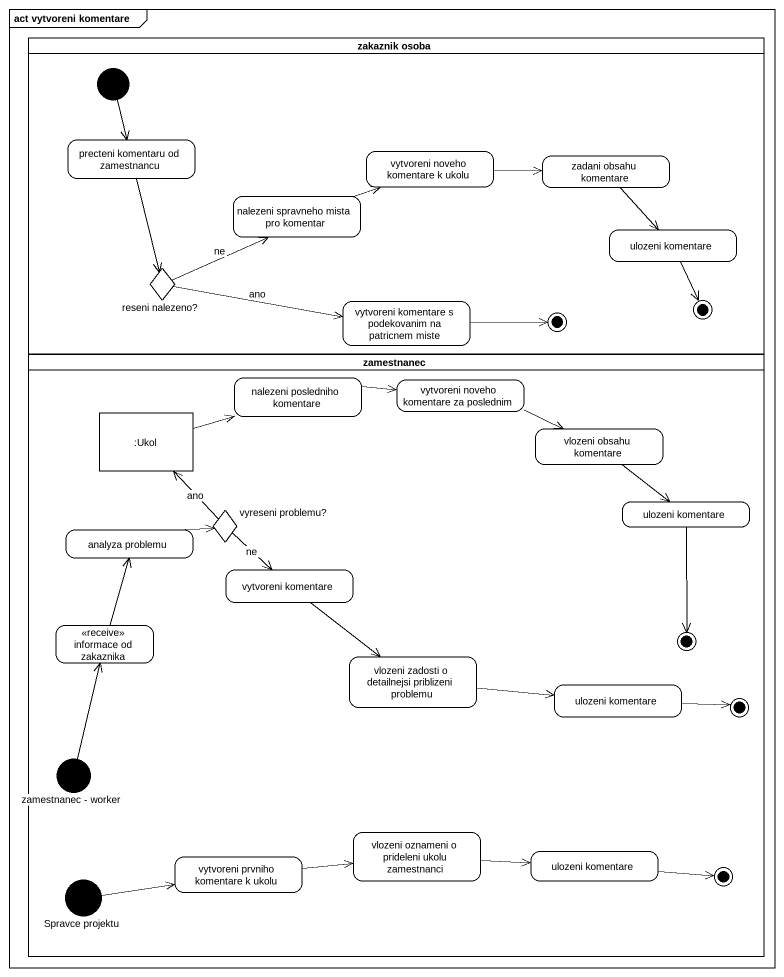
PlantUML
@startuml
mainframe act vytvoreni komentare
hide empty description
state "zakaznik osoba" as zakaznik_osoba <<partition>> {
  state "precteni komentaru od zamestnancu" as precteni_komentaru_od
  state "vytvoreni noveho komentare k ukolu" as vytvoreni_noveho_komentare
  state "zadani obsahu komentare" as zadani_obsahu_komentare
  state "nalezeni spravneho mista pro komentar" as nalezeni_spravneho_mista
  state "ulozeni komentare" as ulozeni_komentare
  state "reseni nalezeno?" as reseni_nalezeno <<choice>>
  state "vytvoreni komentare s podekovanim na patricnem miste" as vytvoreni_komentare_s
  state final1 <<end>>
  state final2 <<end>>
  [*] --> precteni_komentaru_od
}
state zamestnanec <<partition>> {
  state "nalezeni posledniho komentare" as nalezeni_posledniho
  state "vytvoreni noveho komentare za poslednim" as vytvoreni_noveho_komentare_2
  state ":Ukol" as Ukol <<object>>
  state "vlozeni obsahu komentare" as vlozeni_obsahu_komentare
  state "vyreseni problemu?" as vyreseni_problemu <<choice>>
  state "ulozeni komentare" as ulozeni_komentare_2
  state "analyza problemu" as analyza_problemu
  state "vytvoreni komentare" as vytvoreni_komentare
  state "informace od zakaznika" as informace_od_zakaznika <<receive>>
  state final3 <<end>>
  state "vlozeni zadosti o detailnejsi priblizeni problemu" as vlozeni_zadosti_o
  state "ulozeni komentare" as ulozeni_komentare_3
  state final4 <<end>>
  state "zamestnanec - worker" as zamestnanec_worker <<start>>
  state "vytvoreni prvniho komentare k ukolu" as vytvoreni_prvniho_komentare
  state "vlozeni oznameni o prideleni ukolu zamestnanci" as vlozeni_oznameni_o
  state "ulozeni komentare" as ulozeni_komentare_4
  state final5 <<end>>
  state "Spravce projektu" as Spravce_projektu <<start>>
}
precteni_komentaru_od --> reseni_nalezeno
vytvoreni_noveho_komentare -right-> zadani_obsahu_komentare
zadani_obsahu_komentare --> ulozeni_komentare
nalezeni_spravneho_mista -right-> vytvoreni_noveho_komentare
ulozeni_komentare --> final2
reseni_nalezeno -right-> nalezeni_spravneho_mista : ne
reseni_nalezeno -right-> vytvoreni_komentare_s : ano
vytvoreni_komentare_s -right-> final1
nalezeni_posledniho -right-> vytvoreni_noveho_komentare_2
vytvoreni_noveho_komentare_2 -right-> vlozeni_obsahu_komentare
Ukol -right-> nalezeni_posledniho
vlozeni_obsahu_komentare --> ulozeni_komentare_2
vyreseni_problemu -up-> Ukol : ano
vyreseni_problemu --> vytvoreni_komentare : ne
ulozeni_komentare_2 --> final3
analyza_problemu -right-> vyreseni_problemu
vytvoreni_komentare --> vlozeni_zadosti_o
informace_od_zakaznika -up-> analyza_problemu
vlozeni_zadosti_o -right-> ulozeni_komentare_3
ulozeni_komentare_3 -right-> final4
zamestnanec_worker -up-> informace_od_zakaznika
vytvoreni_prvniho_komentare -right-> vlozeni_oznameni_o
vlozeni_oznameni_o -right-> ulozeni_komentare_4
ulozeni_komentare_4 -right-> final5
Spravce_projektu -right-> vytvoreni_prvniho_komentare
@enduml
